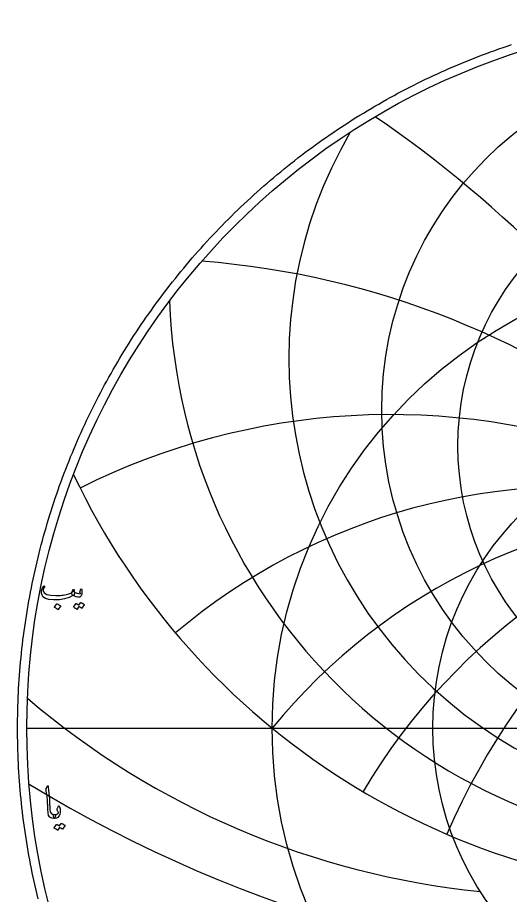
# Model space of a CAD drawing. Header units: millimetres. Extents: x -40.9 to 40.9, y -40.9 to 41.9.
# Drawn here: x -40.85 to -12.87, y -9.49 to 40.33 of the extents above; entities that cross this region are included whole.
import ezdxf

# ---------------------------------------------------------------- set-up
doc = ezdxf.new("R2010")
doc.units = ezdxf.units.MM
for name, color, linetype in [('CUT_OUTER', 1, 'Continuous'), ('ENGRAVE', 7, 'Continuous'), ('ENGRAVE_FINE', 8, 'Continuous'), ('TEXT', 5, 'Continuous')]:
    doc.layers.add(name, color=color, linetype=linetype)

msp = doc.modelspace()

# ---------------------------------------------------------------- linework, layer by layer
at = {"layer": 'CUT_OUTER'}
msp.add_lwpolyline([(-39.6859, -9.6824), (-39.7446, -9.4387), (-39.8018, -9.1947), (-39.8574, -8.9503), (-39.9116, -8.7056), (-39.9643, -8.4605), (-40.0154, -8.2151), (-40.0651, -7.9694), (-40.1132, -7.7235), (-40.1599, -7.4772), (-40.205, -7.2306), (-40.2486, -6.9838), (-40.2907, -6.7367), (-40.3313, -6.4894), (-40.3703, -6.2418), (-40.4079, -5.9939), (-40.4439, -5.7459), (-40.4784, -5.4976), (-40.5113, -5.2491), (-40.5428, -5.0005), (-40.5727, -4.7516), (-40.6011, -4.5026), (-40.628, -4.2534), (-40.6533, -4.004), (-40.6771, -3.7545), (-40.6994, -3.5048), (-40.7201, -3.255), (-40.7393, -3.0051), (-40.757, -2.7551), (-40.7731, -2.505), (-40.7877, -2.2547), (-40.8008, -2.0044), (-40.8123, -1.754), (-40.8223, -1.5036), (-40.8308, -1.2531), (-40.8377, -1.0025), (-40.8431, -0.7519), (-40.8469, -0.5013), (-40.8492, -0.2507), (-40.85, 0), (-40.8492, 0.2507), (-40.8469, 0.5013), (-40.8431, 0.7519), (-40.8377, 1.0025), (-40.8308, 1.2531), (-40.8223, 1.5036), (-40.8123, 1.754), (-40.8008, 2.0044), (-40.7877, 2.2547), (-40.7731, 2.505), (-40.757, 2.7551), (-40.7393, 3.0051), (-40.7201, 3.255), (-40.6994, 3.5048), (-40.6771, 3.7545), (-40.6533, 4.004), (-40.628, 4.2534), (-40.6011, 4.5026), (-40.5727, 4.7516), (-40.5428, 5.0005), (-40.5113, 5.2491), (-40.4784, 5.4976), (-40.4439, 5.7459), (-40.4079, 5.9939), (-40.3703, 6.2418), (-40.3313, 6.4894), (-40.2907, 6.7367), (-40.2486, 6.9838), (-40.205, 7.2306), (-40.1599, 7.4772), (-40.1132, 7.7235), (-40.0651, 7.9694), (-40.0154, 8.2151), (-39.9643, 8.4605), (-39.9116, 8.7056), (-39.8574, 8.9503), (-39.8018, 9.1947), (-39.7446, 9.4387), (-39.6859, 9.6824), (-39.6258, 9.9257), (-39.5641, 10.1687), (-39.501, 10.4113), (-39.4364, 10.6534), (-39.3703, 10.8952), (-39.3027, 11.1366), (-39.2336, 11.3775), (-39.163, 11.618), (-39.091, 11.8581), (-39.0175, 12.0978), (-38.9426, 12.3369), (-38.8661, 12.5757), (-38.7882, 12.8139), (-38.7089, 13.0517), (-38.6281, 13.2889), (-38.5458, 13.5257), (-38.4621, 13.762), (-38.3769, 13.9977), (-38.2903, 14.2329), (-38.2022, 14.4676), (-38.1128, 14.7017), (-38.0218, 14.9353), (-37.9295, 15.1683), (-37.8357, 15.4008), (-37.7405, 15.6326), (-37.6438, 15.8639), (-37.5458, 16.0946), (-37.4463, 16.3246), (-37.3455, 16.5541), (-37.2432, 16.7829), (-37.1395, 17.0111), (-37.0344, 17.2387), (-36.928, 17.4656), (-36.8201, 17.6919), (-36.7109, 17.9175), (-36.6002, 18.1424), (-36.4882, 18.3666), (-36.3748, 18.5902), (-36.2601, 18.813), (-36.144, 19.0351), (-36.0265, 19.2566), (-35.9076, 19.4772), (-35.7875, 19.6972), (-35.6659, 19.9164), (-35.5431, 20.1349), (-35.4188, 20.3526), (-35.2933, 20.5695), (-35.1664, 20.7857), (-35.0382, 21.0011), (-34.9087, 21.2157), (-34.7779, 21.4295), (-34.6457, 21.6425), (-34.5123, 21.8547), (-34.3775, 22.066), (-34.2415, 22.2765), (-34.1041, 22.4862), (-33.9655, 22.695), (-33.8256, 22.903), (-33.6845, 23.1101), (-33.542, 23.3164), (-33.3983, 23.5218), (-33.2534, 23.7263), (-33.1072, 23.9298), (-32.9597, 24.1325), (-32.811, 24.3343), (-32.6611, 24.5352), (-32.5099, 24.7351), (-32.3576, 24.9341), (-32.204, 25.1322), (-32.0491, 25.3293), (-31.8931, 25.5255), (-31.7359, 25.7207), (-31.5775, 25.915), (-31.4179, 26.1082), (-31.2571, 26.3005), (-31.0951, 26.4918), (-30.932, 26.6821), (-30.7677, 26.8714), (-30.6022, 27.0597), (-30.4356, 27.2469), (-30.2679, 27.4332), (-30.099, 27.6184), (-29.9289, 27.8026), (-29.7578, 27.9857), (-29.5855, 28.1677), (-29.4121, 28.3487), (-29.2376, 28.5287), (-29.062, 28.7075), (-28.8853, 28.8853), (-28.7075, 29.062), (-28.5287, 29.2376), (-28.3487, 29.4121), (-28.1677, 29.5855), (-27.9857, 29.7578), (-27.8026, 29.9289), (-27.6184, 30.099), (-27.4332, 30.2679), (-27.2469, 30.4356), (-27.0597, 30.6022), (-26.8714, 30.7677), (-26.6821, 30.932), (-26.4918, 31.0951), (-26.3005, 31.2571), (-26.1082, 31.4179), (-25.915, 31.5775), (-25.7207, 31.7359), (-25.5255, 31.8931), (-25.3293, 32.0491), (-25.1322, 32.204), (-24.9341, 32.3576), (-24.7351, 32.5099), (-24.5352, 32.6611), (-24.3343, 32.811), (-24.1325, 32.9597), (-23.9298, 33.1072), (-23.7263, 33.2534), (-23.5218, 33.3983), (-23.3164, 33.542), (-23.1101, 33.6845), (-22.903, 33.8256), (-22.695, 33.9655), (-22.4862, 34.1041), (-22.2765, 34.2415), (-22.066, 34.3775), (-21.8547, 34.5123), (-21.6425, 34.6457), (-21.4295, 34.7779), (-21.2157, 34.9087), (-21.0011, 35.0382), (-20.7857, 35.1664), (-20.5695, 35.2933), (-20.3526, 35.4188), (-20.1349, 35.5431), (-19.9164, 35.6659), (-19.6972, 35.7875), (-19.4772, 35.9076), (-19.2566, 36.0265), (-19.0351, 36.144), (-18.813, 36.2601), (-18.5902, 36.3748), (-18.3666, 36.4882), (-18.1424, 36.6002), (-17.9175, 36.7109), (-17.6919, 36.8201), (-17.4656, 36.928), (-17.2387, 37.0344), (-17.0111, 37.1395), (-16.7829, 37.2432), (-16.5541, 37.3455), (-16.3246, 37.4463), (-16.0946, 37.5458), (-15.8639, 37.6438), (-15.6326, 37.7405), (-15.4008, 37.8357), (-15.1683, 37.9295), (-14.9353, 38.0218), (-14.7017, 38.1128), (-14.4676, 38.2022), (-14.2329, 38.2903), (-13.9977, 38.3769), (-13.762, 38.4621), (-13.5257, 38.5458), (-13.2889, 38.6281), (-13.0517, 38.7089), (-12.8139, 38.7882)], dxfattribs=at)
at = {"layer": 'ENGRAVE'}
msp.add_lwpolyline([(-40.325, 0), (40.325, 0)], dxfattribs=at)
for centre, radius in [((0, 0), 40.325), ((0, 18.0463), 20.1817), ((0, 16.0261), 15.8533), ((0, 0), 26.3963), ((0, 0), 17.2788)]:
    msp.add_circle(centre, radius, dxfattribs=at)
for centre, radius, start, end in [((0, 20.9712), 25.4476, 149.68519, 30.31481), ((0, 25.3501), 32.2381, 181.95694, 358.04306), ((0, 32.3075), 41.7198, 205.44511, 334.55489), ((0, -21.5667), 34.0865, 39.25, 140.75), ((0, -21.5667), 34.0865, 39.25, 140.75), ((-9.9659, 37.1932), 46.6843, 229.49302, 264.31946)]:
    msp.add_arc(centre, radius, start, end, dxfattribs=at)
at = {"layer": 'ENGRAVE_FINE'}
for centre, radius, start, end in [((-59.0395, -21.5667), 68.173, 10.915422, 55.621946), ((-59.0395, -21.5667), 68.173, 10.915422, 55.621946), ((-34.0865, -21.5667), 48.2056, 16.80352, 85.61072), ((-34.0865, -21.5667), 48.2056, 16.80352, 85.61072), ((-19.6798, -21.5667), 39.3597, 23.26581, 116.60044), ((-19.6798, -21.5667), 39.3597, 23.26581, 116.60044), ((19.6798, -21.5667), 39.3597, 63.39956, 156.73419), ((19.6798, -21.5667), 39.3597, 63.39956, 156.73419), ((-9.1334, -21.5667), 35.2889, 30.60438, 130.15155), ((-9.1334, -21.5667), 35.2889, 30.60438, 130.15155), ((9.1334, -21.5667), 35.2889, 49.84845, 149.39562), ((9.1334, -21.5667), 35.2889, 49.84845, 149.39562), ((0, 63.1506), 77.5573, 238.780109, 301.219891)]:
    msp.add_arc(centre, radius, start, end, dxfattribs=at)
at = {"layer": 'TEXT'}
for points in [[(-37.654, 7.7575), (-37.6515, 7.7562), (-37.6492, 7.7549), (-37.6471, 7.7537), (-37.6451, 7.7524), (-37.6431, 7.751), (-37.6409, 7.7492), (-37.6386, 7.7471), (-37.6361, 7.7447), (-37.6155, 7.7205), (-37.6074, 7.686), (-37.6117, 7.6413), (-37.6285, 7.5863), (-37.644, 7.553), (-37.6598, 7.532), (-37.6759, 7.5236), (-37.6923, 7.5276), (-37.7006, 7.5316), (-37.7077, 7.5333), (-37.7134, 7.5328), (-37.7179, 7.5301), (-37.9274, 7.4155), (-38.1778, 7.3347), (-38.469, 7.2877), (-38.8011, 7.2746), (-39.0697, 7.2976), (-39.2725, 7.3589), (-39.4095, 7.4586), (-39.4807, 7.5965), (-39.4918, 7.6617), (-39.4941, 7.7268), (-39.4879, 7.792), (-39.4731, 7.8571), (-39.4528, 7.9148), (-39.4277, 7.9676), (-39.3979, 8.0157), (-39.3632, 8.059), (-39.3567, 8.0644), (-39.3498, 8.0679), (-39.3426, 8.0695), (-39.3351, 8.0692), (-39.3281, 8.0662), (-39.3223, 8.0622), (-39.3179, 8.0572), (-39.3147, 8.0513), (-39.3132, 8.0456), (-39.314, 8.0385), (-39.3171, 8.0302), (-39.3223, 8.0207), (-39.3594, 7.9664), (-39.3836, 7.9133), (-39.3951, 7.8616), (-39.3939, 7.8112), (-39.3332, 7.6847), (-39.192, 7.594), (-38.9704, 7.5391), (-38.6683, 7.5199), (-38.5853, 7.5212), (-38.5025, 7.525), (-38.4199, 7.5314), (-38.3374, 7.5403), (-38.2556, 7.5518), (-38.1749, 7.5659), (-38.0953, 7.5825), (-38.0168, 7.6017), (-37.9406, 7.6234), (-37.8782, 7.6451), (-37.8295, 7.6668), (-37.7945, 7.6885), (-37.781, 7.7), (-37.7687, 7.7141), (-37.7574, 7.7307), (-37.7473, 7.7498), (-37.7378, 7.7712), (-37.7284, 7.7945), (-37.7193, 7.8198), (-37.7102, 7.8469), (-37.7067, 7.8552), (-37.7013, 7.8623), (-37.6939, 7.868), (-37.6847, 7.8725), (-37.6748, 7.8749), (-37.6655, 7.8744), (-37.6569, 7.871), (-37.6489, 7.8648), (-37.6425, 7.8562), (-37.6387, 7.8456), (-37.6374, 7.8332), (-37.6387, 7.8188)], [(-37.7307, 7.5531), (-37.7585, 7.5795), (-37.7728, 7.6125), (-37.7738, 7.6523), (-37.7613, 7.6987), (-37.7343, 7.7404), (-37.7096, 7.7658), (-37.6871, 7.7749), (-37.6668, 7.7677), (-37.571, 7.7043), (-37.4752, 7.6598), (-37.3794, 7.6341), (-37.2836, 7.6272), (-37.2802, 7.6278), (-37.2778, 7.6298), (-37.2764, 7.633), (-37.2759, 7.6374), (-37.2783, 7.6459), (-37.2855, 7.6585), (-37.2975, 7.6753), (-37.3142, 7.6962), (-37.3174, 7.7026), (-37.3193, 7.709), (-37.32, 7.7153), (-37.3193, 7.7217), (-37.258, 7.898), (-37.2551, 7.9047), (-37.2516, 7.9095), (-37.2475, 7.9124), (-37.2427, 7.9133), (-37.2379, 7.9125), (-37.2338, 7.9102), (-37.2302, 7.9062), (-37.2274, 7.9006), (-37.2082, 7.8432), (-37.1967, 7.7862), (-37.1929, 7.7296), (-37.1967, 7.6732), (-37.2092, 7.6031), (-37.2261, 7.5461), (-37.2475, 7.5022), (-37.2734, 7.4714), (-37.293, 7.4544), (-37.311, 7.442), (-37.3275, 7.434), (-37.3423, 7.4305), (-37.4279, 7.4286), (-37.5212, 7.4484), (-37.6221, 7.4899), (-37.7307, 7.5531)], [(-38.6223, 7.0473), (-38.6191, 7.0505), (-38.6146, 7.0524), (-38.6089, 7.053), (-38.6019, 7.0524), (-38.5522, 7.0322), (-38.5054, 7.0077), (-38.4615, 6.9786), (-38.4205, 6.9451), (-38.4165, 6.94), (-38.4147, 6.9348), (-38.4152, 6.9297), (-38.4179, 6.9246), (-38.538, 6.7305), (-38.5425, 6.7258), (-38.5482, 6.7247), (-38.5552, 6.7271), (-38.5635, 6.733), (-38.5707, 6.7381), (-38.5821, 6.7458), (-38.5976, 6.756), (-38.6172, 6.7688), (-38.6413, 6.7841), (-38.6702, 6.802), (-38.7039, 6.8224), (-38.7424, 6.8454), (-38.7475, 6.8493), (-38.75, 6.8531), (-38.75, 6.8569), (-38.7475, 6.8608)], [(-37.2759, 7.1188), (-37.2727, 7.122), (-37.2682, 7.1239), (-37.2625, 7.1245), (-37.2555, 7.1239), (-37.2303, 7.1145), (-37.206, 7.1041), (-37.1824, 7.0928), (-37.1597, 7.0805), (-37.1375, 7.0671), (-37.1159, 7.0524), (-37.0948, 7.0364), (-37.0741, 7.0192), (-37.0701, 7.0139), (-37.0683, 7.0083), (-37.0688, 7.0024), (-37.0715, 6.9962), (-37.1942, 6.802), (-37.1975, 6.7994), (-37.2025, 6.7994), (-37.209, 6.802), (-37.2171, 6.8071), (-37.2227, 6.8118), (-37.2318, 6.8183), (-37.2445, 6.8265), (-37.2606, 6.8365), (-37.2804, 6.8484), (-37.304, 6.8624), (-37.3315, 6.8784), (-37.3628, 6.8965), (-37.4599, 6.7458), (-37.4643, 6.7412), (-37.4701, 6.74), (-37.4771, 6.7424), (-37.4854, 6.7483), (-37.4926, 6.7535), (-37.5039, 6.7611), (-37.5194, 6.7713), (-37.5391, 6.7841), (-37.5632, 6.7994), (-37.5921, 6.8173), (-37.6258, 6.8378), (-37.6642, 6.8608), (-37.6682, 6.8646), (-37.67, 6.8684), (-37.6695, 6.8723), (-37.6668, 6.8761), (-37.5416, 7.0626), (-37.5384, 7.0658), (-37.5339, 7.0677), (-37.5282, 7.0683), (-37.5212, 7.0677), (-37.4998, 7.0608), (-37.479, 7.0527), (-37.4589, 7.0435), (-37.4394, 7.0332), (-37.4206, 7.0219), (-37.4024, 7.0099), (-37.3848, 6.997), (-37.3679, 6.9834)], [(-39.1458, -3.2825), (-39.1408, -3.2748), (-39.1362, -3.2697), (-39.1319, -3.2672), (-39.1279, -3.2672), (-39.1218, -3.2705), (-39.1164, -3.2806), (-39.1116, -3.2974), (-39.1074, -3.3208), (-39.0864, -3.5116), (-39.0691, -3.6881), (-39.0557, -3.8502), (-39.0461, -3.9979), (-39.04, -4.1242), (-39.0343, -4.2374), (-39.0291, -4.3375), (-39.0244, -4.4245), (-39.0203, -4.4985), (-39.0171, -4.5593), (-39.0146, -4.607), (-39.0129, -4.6417), (-38.9902, -4.7455), (-38.9401, -4.8218), (-38.8625, -4.8707), (-38.7574, -4.8921), (-38.7282, -4.8997), (-38.7095, -4.9176), (-38.7014, -4.9457), (-38.7038, -4.984), (-38.7158, -5.0444), (-38.7287, -5.0875), (-38.7426, -5.1134), (-38.7574, -5.122), (-38.9053, -5.1025), (-39.0142, -5.0441), (-39.0841, -4.9467), (-39.1151, -4.8103), (-39.12, -4.7451), (-39.1244, -4.6797), (-39.1283, -4.6141), (-39.1317, -4.5484), (-39.1348, -4.4826), (-39.1378, -4.4165), (-39.1406, -4.3504), (-39.1432, -4.284), (-39.148, -4.1575), (-39.1547, -4.0435), (-39.1633, -3.9422), (-39.1739, -3.8535), (-39.1863, -3.7683), (-39.2007, -3.6776), (-39.217, -3.5812), (-39.2352, -3.4792), (-39.2376, -3.4609), (-39.2371, -3.4441), (-39.2338, -3.4289), (-39.2275, -3.4154)], [(-38.6041, -4.5829), (-38.5326, -4.4245), (-38.5221, -4.4071), (-38.5109, -4.4009), (-38.4991, -4.4058), (-38.4866, -4.422), (-38.4636, -4.4703), (-38.4457, -4.5206), (-38.433, -4.5731), (-38.4253, -4.6276), (-38.4229, -4.6846), (-38.4259, -4.7442), (-38.4344, -4.8065), (-38.4483, -4.8716), (-38.4906, -4.9812), (-38.5562, -5.0594), (-38.6452, -5.1063), (-38.7574, -5.122), (-38.7704, -5.1138), (-38.7836, -5.0894), (-38.7972, -5.0487), (-38.8111, -4.9917), (-38.8151, -4.9612), (-38.8143, -4.9361), (-38.8087, -4.9165), (-38.7983, -4.9023), (-38.79, -4.8968), (-38.7804, -4.8933), (-38.7696, -4.8917), (-38.7574, -4.8921), (-38.6867, -4.8898), (-38.6252, -4.8755), (-38.573, -4.8489), (-38.5301, -4.8103), (-38.5281, -4.8073), (-38.5275, -4.8033), (-38.5281, -4.7983), (-38.5301, -4.7924), (-38.5401, -4.7563), (-38.555, -4.7196), (-38.5746, -4.6822), (-38.599, -4.6442), (-38.607, -4.6299), (-38.6105, -4.6149), (-38.6096, -4.5992), (-38.6041, -4.5829)], [(-38.3768, -5.4107), (-38.3736, -5.4075), (-38.3691, -5.4056), (-38.3634, -5.4049), (-38.3563, -5.4056), (-38.3312, -5.415), (-38.3068, -5.4254), (-38.2833, -5.4367), (-38.2605, -5.449), (-38.2384, -5.4624), (-38.2168, -5.4771), (-38.1956, -5.4931), (-38.1749, -5.5103), (-38.1709, -5.5156), (-38.1692, -5.5212), (-38.1697, -5.5271), (-38.1724, -5.5333), (-38.295, -5.7275), (-38.2984, -5.73), (-38.3033, -5.73), (-38.3099, -5.7275), (-38.318, -5.7224), (-38.3236, -5.7177), (-38.3327, -5.7112), (-38.3453, -5.703), (-38.3614, -5.693), (-38.3812, -5.6811), (-38.4049, -5.6671), (-38.4323, -5.6511), (-38.4636, -5.633), (-38.5607, -5.7837), (-38.5652, -5.7883), (-38.5709, -5.7894), (-38.578, -5.787), (-38.5863, -5.7811), (-38.5934, -5.776), (-38.6048, -5.7684), (-38.6203, -5.7581), (-38.6399, -5.7454), (-38.664, -5.73), (-38.6929, -5.7122), (-38.7266, -5.6917), (-38.7651, -5.6687), (-38.7691, -5.6649), (-38.7708, -5.6611), (-38.7704, -5.6572), (-38.7677, -5.6534), (-38.6425, -5.4669), (-38.6393, -5.4637), (-38.6348, -5.4618), (-38.6291, -5.4611), (-38.622, -5.4618), (-38.6006, -5.4687), (-38.5799, -5.4768), (-38.5598, -5.486), (-38.5403, -5.4963), (-38.5214, -5.5075), (-38.5032, -5.5196), (-38.4857, -5.5324), (-38.4687, -5.5461)]]:
    msp.add_lwpolyline(points, close=True, dxfattribs=at)

doc.saveas('drawing.dxf')
